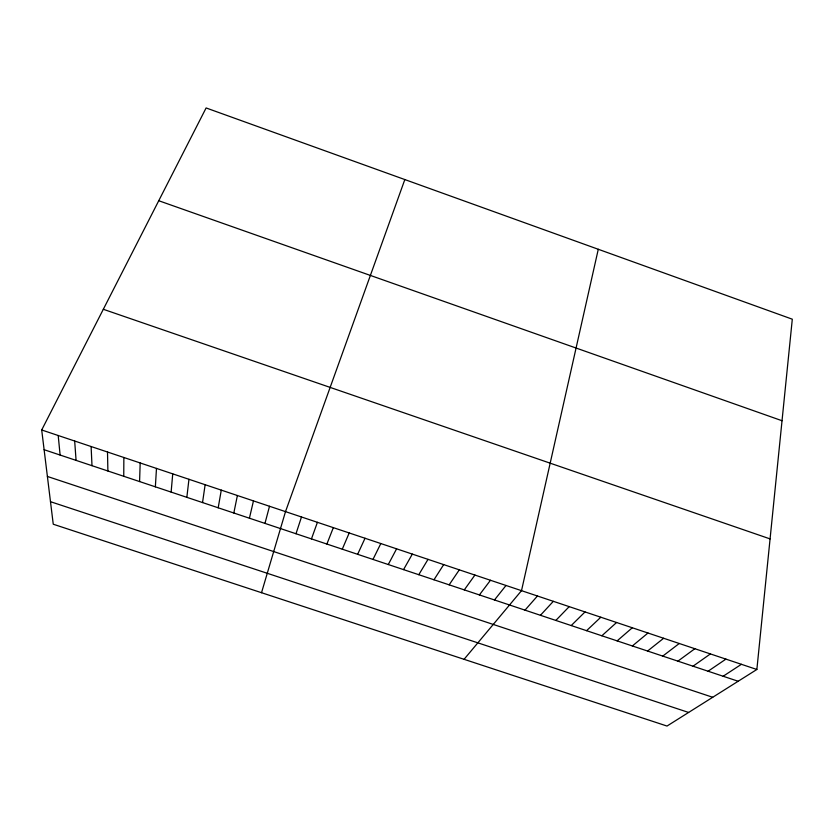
<?xml version="1.0" encoding="UTF-8"?>
<svg xmlns="http://www.w3.org/2000/svg" width="834" height="834" viewBox="0 0 834 834"><rect width="100%" height="100%" fill="white"/><g stroke="black" fill="none" stroke-linecap="round" stroke-linejoin="round"><path stroke-width="1.25" d="M123.755 476.277L123.859 457.491M139.58 481.552L140.185 462.964M155.364 486.827L156.479 468.416M171.126 492.081L172.732 473.858M756.865 669.483L792.3 319.193L206.113 107.951L41.7 429.979L53.251 524.221L667.012 726.049L756.865 669.483L41.7 429.979M186.847 497.325L188.953 479.289M202.537 502.558L205.133 484.71M218.195 507.791L221.281 490.121M233.822 513.004L237.388 495.511M598.28 249.272L521.511 590.66L464.069 659.319M249.418 518.206L253.463 500.9M264.972 523.387L269.507 506.269M261.522 592.713L285.509 511.628L404.834 179.56M295.997 533.739L301.491 516.976M311.457 538.9L317.42 522.313M326.886 544.049L333.329 527.641M342.284 549.179L349.196 532.957M357.64 554.308L365.031 538.253M372.975 559.426L380.825 543.549M388.279 564.524L396.598 548.824M403.541 569.622L412.33 554.099M418.783 574.699L428.019 559.353M433.982 579.776L443.688 564.597M449.151 584.842L459.315 569.831M464.298 589.888L474.921 575.053M479.404 594.934L490.475 580.266M494.479 599.959L506.009 585.468M525.003 610.144L537.44 595.997M540.432 615.294L553.338 601.324M555.84 620.433L569.195 606.631M571.207 625.563L585.03 611.937M586.552 630.681L600.814 617.223M601.856 635.779L616.576 622.498M617.129 640.877L632.297 627.762M632.37 645.964L647.987 633.016M647.58 651.041L663.645 638.26M662.759 656.097L679.262 643.494M677.896 661.154L694.858 648.716M693.012 666.199L710.401 653.919M708.087 671.224L725.924 659.121M723.141 676.249L741.416 664.302M47.392 476.454L712.716 697.276M50.488 501.693L688.613 712.455M44.119 449.714L738.163 681.253M103.322 309.289L770.074 538.9M158.741 200.723L782.031 420.732M58.203 435.504L60.111 455.041M74.674 441.019L76.071 460.368M91.104 446.524L92.001 465.685M107.503 452.018L107.888 470.981"/></g></svg>
